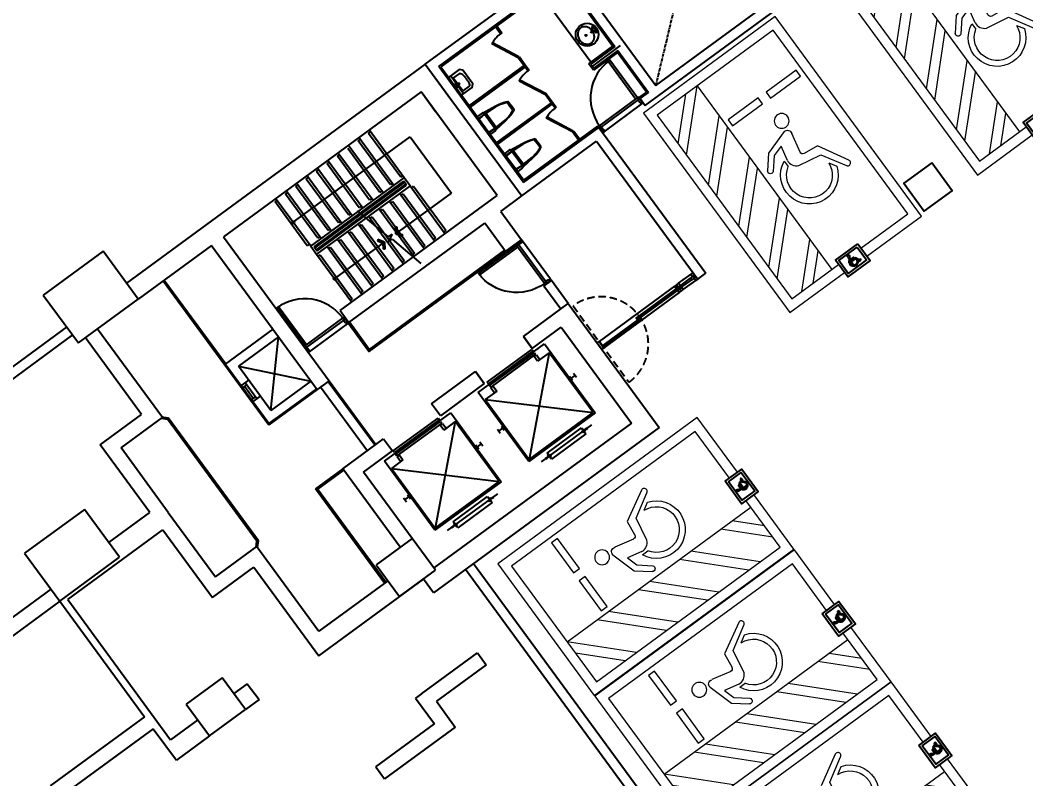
# Model space of a CAD drawing. Header units: millimetres. Extents: x 78082221 to 78451133, y -34402202 to -34172290.
# Drawn here: x 78152006 to 78172319, y -34328067 to -34312735 of the extents above; entities that cross this region are included whole.
import ezdxf

# ---------------------------------------------------------------- set-up
doc = ezdxf.new("R2010")
doc.units = ezdxf.units.MM
doc.header["$LTSCALE"] = 100
doc.header["$MEASUREMENT"] = 0
doc.header["$PDMODE"] = 1
doc.header["$PDSIZE"] = -3
doc.linetypes.add('XR-B2$0$CENTER', pattern=[2, 1.25, -0.25, 0.25, -0.25])
doc.linetypes.add('XR-B2$0$새 블럭1$0$XR-B2$0$XR-지하3층$0$XR-지하3층$0$51A1코아(1층)-1$0$HID', pattern=[2.3, 1.5, -0.8])
doc.layers.get('0').update_dxf_attribs({"color": 2, "linetype": 'CONTINUOUS'})
doc.layers.get('Defpoints').update_dxf_attribs({"color": 142, "linetype": 'CONTINUOUS'})
doc.layers.add('E-PLAN', color=115, linetype='CONTINUOUS')
doc.layers.add('Z', color=115, linetype='CONTINUOUS')
doc.styles.add('c-b2$0$맑은고딕', font='', dxfattribs={"width": 0.8})
doc.styles.add('돋움', font='', dxfattribs={"width": 0.9})
doc.styles.get('c-b2$0$맑은고딕').set_extended_font_data('Malgun Gothic')
doc.styles.get('돋움').set_extended_font_data('Dotum')
doc.dimstyles.new('c-b2$0$std_style', dxfattribs={"dimscale": 500, "dimtxt": 3, "dimasz": 1, "dimexe": 1.5, "dimexo": 2, "dimgap": 1, "dimtad": 1, "dimtoh": 1, "dimdec": 0, "dimzin": 0, "dimdsep": 46, "dimtxsty": 'c-b2$0$맑은고딕', "dimblk": 'c-b2$0$01420DDOT01', "dimcen": 2.5, "dimdle": 8, "dimclrd": 256, "dimclre": 256, "dimclrt": 256, "dimadec": 0, "dimazin": 0, "dimtfac": 1, "dimtdec": 0, "dimtix": 1, "dimtmove": 2, "dimatfit": 3, "dimldrblk": 'c-b2$0$_ClosedBlank', "dimfxl": 1, "dimtolj": 1, "dimtzin": 0, "dimlwd": -1, "dimlwe": -1, "dimarcsym": 0})

# ---------------------------------------------------------------- blocks, each defined once
blk = doc.blocks.new('XR-B2$0$XR-B1$0$XR-주상복합코어$0$84A-CORE(기준층)$0$A$C31EC7A83')
at = {"layer": 'E-PLAN'}
for p, q in [((14495, 13830), (15445, 13830)), ((14495, 13723), (15445, 13723)), ((14495, 13680), (15445, 13680))]:
    blk.add_line(p, q, dxfattribs=at)
for points in [[(14470, 13680), (14470, 13680), (14495, 13680), (14495, 13723), (14510, 13723), (14510, 13787), (14495, 13830), (14470, 13830), (14470, 13680)], [(15470, 13680), (15470, 13680), (15445, 13680), (15445, 13723), (15430, 13723), (15430, 13787), (15445, 13830), (15470, 13830), (15470, 13680)]]:
    blk.add_lwpolyline(points, dxfattribs=at)
blk.add_lwpolyline([(15445, 12730), (15405, 12730), (15405, 13680), (15445, 13680), (15445, 12730)], close=True, dxfattribs=at)
blk.add_arc((15445, 13680), 950, 180, 270, dxfattribs=at)
blk = doc.blocks.new('XR-B2$0$XR-지하3층$0$장애인 주차')
at = {"layer": 'E-PLAN', "lineweight": 5}
for p, q in [((4572, 3795), (4572, -805)), ((5572, 2795), (4572, 3795)), ((5572, 3078), (4855, 3795)), ((5572, 2045), (4572, 3045)), ((5572, 1762), (4572, 2762)), ((3689, 1485), (3600, 1888)), ((3699, 2009), (4214, 1851)), ((4214, 1851), (4443, 1569)), ((5572, 1012), (4572, 2012)), ((3992, 1503), (3925, 1810)), ((3925, 1810), (4151, 1741)), ((4151, 1741), (4355, 1493)), ((5572, 729), (4572, 1729)), ((4055, 1528), (4053, 1393)), ((3348, 969), (3257, 820)), ((5572, -21), (4572, 979)), ((5572, -304), (4572, 696)), ((5323, -805), (4572, -54)), ((5041, -805), (4572, -336))]:
    blk.add_line(p, q, dxfattribs=at)
at = {"layer": 'E-PLAN', "ltscale": 4}
for p, q in [((4165, -1005), (4165, -805)), ((4165, -805), (4165, -905))]:
    blk.add_line(p, q, dxfattribs=at)
at = {"layer": 'E-PLAN', "lineweight": 5}
for points in [[(3842, -1005), (2472, -1005), (2472, 3995), (5772, 3995), (5772, -1005), (4402, -1005)], [(3842, -805), (2672, -805), (2672, 3795), (5572, 3795), (5572, -805), (4402, -805)]]:
    blk.add_lwpolyline(points, dxfattribs=at)
for points in [[(3523, 2720), (2773, 2720), (2773, 2870), (3523, 2870)], [(4473, 2720), (3723, 2720), (3723, 2870), (4473, 2870)]]:
    blk.add_lwpolyline(points, close=True, dxfattribs=at)
for points in [[(3992, 1503, -0.343093), (3870, 1283), (3381, 1194), (3094, 715)], [(3094, 715, -1.000002), (2987, 770), (3330, 1379), (3640, 1415)]]:
    blk.add_lwpolyline(points, format="xyb", dxfattribs=at)
at = {"layer": 'E-PLAN', "ltscale": 4}
for points in [[(3842, -695), (3842, -1115), (4402, -1115), (4402, -695)], [(3892, -745), (3892, -1065), (4352, -1065), (4352, -745)]]:
    blk.add_lwpolyline(points, close=True, dxfattribs=at)
at = {"layer": 'E-PLAN'}
for points in [[(4161, -797), (4152, -916), (4058, -916), (4021, -1003), (3982, -990), (3988, -973), (4011, -981), (4046, -898), (4136, -898), (4137, -881), (4072, -881), (4072, -863), (4138, -863), (4142, -810)], [(4167, -882), (4169, -863)]]:
    blk.add_lwpolyline(points, dxfattribs=at)
at = {"layer": 'E-PLAN', "lineweight": 5}
blk.add_circle((3613, 2216), 150, dxfattribs=at)
for centre, radius, start, end in [((3682, 1922), 88.4, 79.1143, 202.3185), ((3810, 1000), 582, 198.006, 65.0949), ((3632, 1473), 57.7, 276.2786, 12.4353), ((4394, 1537), 58.8, 227.9655, 33.7904), ((3809, 1000), 462, 183.8525, 58.2396)]:
    blk.add_arc(centre, radius, start, end, dxfattribs=at)
at = {"layer": 'E-PLAN'}
for centre, radius, start, end in [((4140, -787), 22.8, 335.1173, 274.9698), ((4127, -942), 89.2, 206.535, 62.4866), ((4127, -942), 71.5, 192.8781, 56.1688)]:
    blk.add_arc(centre, radius, start, end, dxfattribs=at)
blk = doc.blocks.new('c-b2$0$01420DDOT01')
blk.add_line((-1.5, 0), (1.5, 0))
at = {"const_width": 0.5}
blk.add_lwpolyline([(-0.25, 0, 1), (0.25, 0, 1)], format="xyb", close=True, dxfattribs=at)
blk = doc.blocks.new('*D93')
at = {"layer": 'Defpoints', "color": 0, "transparency": 16777216}
for p in [(78098400, -34278459), (78092168, -34283027), (78175028, -34382978)]:
    blk.add_point(p, dxfattribs=at)
at = {"layer": 'Z', "transparency": 16777216}
for p, q in [((78097593, -34279050), (78091563, -34283471)), ((78168501, -34387143), (78092464, -34283430)), ((78174221, -34383569), (78168192, -34387990))]:
    blk.add_line(p, q, dxfattribs=at)
for p, xscale, yscale, zscale, rotation in [((78092168, -34283027), 500, 500, 500, 126.2469342978897), ((78168796, -34387546), 499.9999999999999, 499.9999999999999, 499.9999999999999, 306.2469342978897)]:
    blk.add_blockref('c-b2$0$01420DDOT01', p, dxfattribs=dict(at, xscale=xscale, yscale=yscale, zscale=zscale, rotation=rotation))
at = {"layer": 'Z', "transparency": 16777216, "insert": (78131794, -34334325), "char_height": 2250, "attachment_point": 5, "rotation": 306.2469, "style": '돋움'}
blk.add_mtext('\\A1;129600', dxfattribs=at)
blk = doc.blocks.new('c-b2$0$_ClosedBlank')
at = {"color": 0, "linetype": 'ByBlock', "lineweight": -2}
for p, q in [((-1, 0.167), (0, 0)), ((-1, 0.167), (-1, -0.167)), ((0, 0), (-1, -0.167))]:
    blk.add_line(p, q, dxfattribs=at)

msp = doc.modelspace()

# ---------------------------------------------------------------- linework, layer by layer
at = {"layer": 'Z', "ltscale": 0.5}
for p, q in [((78160188.3, -34313625.8), (78171655.1, -34305218.9)), ((78163010.9, -34311556.4), (78164843.8, -34314056.4)), ((78160459.7, -34313674.7), (78162967.9, -34311835.9)), ((78162967.9, -34311835.9), (78164017.4, -34313267.4)), ((78162961.4, -34311877.8), (78160501.7, -34313681.2)), ((78163975.4, -34313260.9), (78162961.4, -34311877.8)), ((78164631.4, -34314460.1), (78167994.5, -34311994.6)), ((78164843.8, -34314056.4), (78167561.7, -34312063.9)), ((78163491.6, -34313615.7), (78163975.4, -34313260.9)), ((78163491.6, -34313615.7), (78163975.4, -34313260.9)), ((78164017.4, -34313267.4), (78163533.5, -34313622.2)), ((78164017.4, -34313267.4), (78163533.5, -34313622.2)), ((78164070, -34313390), (78163586.2, -34313744.7)), ((78164070, -34313390), (78163586.2, -34313744.7)), ((78164076.5, -34313348), (78163592.6, -34313702.8)), ((78164076.5, -34313348), (78163592.6, -34313702.8)), ((78164655.4, -34314188.4), (78164070, -34313390)), ((78164076.5, -34313348), (78164697.3, -34314194.8)), ((78163586.2, -34313744.7), (78163491.6, -34313615.7)), ((78163586.2, -34313744.7), (78163491.6, -34313615.7)), ((78163533.5, -34313622.2), (78163592.6, -34313702.8)), ((78163533.5, -34313622.2), (78163592.6, -34313702.8)), ((78162174.4, -34316013.5), (78160459.7, -34313674.7)), ((78160501.7, -34313681.2), (78162180.9, -34315971.6)), ((78164655.4, -34314188.4), (78164502.2, -34314300.7)), ((78164528, -34314319), (78164697.3, -34314194.8)), ((78164528, -34314319), (78164631.4, -34314460.1)), ((78164776.6, -34314353.7), (78164800.8, -34314336)), ((78162180.9, -34315971.6), (78163672.9, -34314877.7)), ((78163690.6, -34314901.9), (78163672.9, -34314877.7)), ((78162174.4, -34316013.5), (78163690.6, -34314901.9)), ((78163690.6, -34314901.9), (78165851.7, -34317849.6)), ((78162139.4, -34316287.2), (78163647.5, -34315181.5)), ((78163647.5, -34315181.5), (78165690.4, -34317967.9)), ((78153682.8, -34317403.3), (78152473.1, -34318290.2)), ((78154392.3, -34318371.1), (78153682.8, -34317403.3)), ((78165690.4, -34317967.9), (78165851.7, -34317849.6)), ((78162581.7, -34318108.1, 0), (78162734.9, -34317995.7, 0)), ((78162924.6, -34318575.8), (78162581.7, -34318108.1, 0)), ((78163077.8, -34318463.5), (78162734.9, -34317995.7, 0)), ((78152473.1, -34318290.2), (78153182.6, -34319258)), ((78153182.6, -34319258), (78154392.3, -34318371.1)), ((78152946.1, -34318935.4), (78149323.1, -34321591.5)), ((78153064.4, -34319096.7), (78149441.4, -34321752.8)), ((78156472.4, -34320125.8), (78156625.6, -34320013.4)), ((78157878.5, -34320031.1), (78157072, -34320622.3)), ((78158075.2, -34320147.2), (78159021.3, -34321437.6)), ((78158228.5, -34320034.9), (78159174.5, -34321325.2)), ((78158244.6, -34320023), (78159190.6, -34321313.4)), ((78156708.9, -34320448.4), (78156862.1, -34320336)), ((78154865.8, -34320750.4), (78154998.5, -34320770.8)), ((78156821.1, -34323256.7), (78154998.5, -34320770.8)), ((78154861.2, -34320780), (78154981.7, -34320798.6)), ((78156789.5, -34323264.4), (78154981.7, -34320798.6)), ((78153305, -34322621.5), (78152095.3, -34323508.4)), ((78154014.6, -34323589.3), (78153305, -34322621.5)), ((78159922.1, -34323207.5), (78159196.2, -34323739.6)), ((78160395.1, -34323852.6), (78159922.1, -34323207.5)), ((78156771, -34323384.9), (78156789.5, -34323264.4)), ((78156800.6, -34323389.5), (78156821.1, -34323256.7)), ((78152095.3, -34323508.4), (78152804.8, -34324476.2)), ((78152804.8, -34324476.2), (78154014.6, -34323589.3)), ((78159196.2, -34323739.6), (78159669.2, -34324384.8)), ((78161160.6, -34323713), (78167108.8, -34331826.1)), ((78159669.2, -34324384.8), (78160395.1, -34323852.6)), ((78160999.3, -34323831.2), (78166829.2, -34331783.1)), ((78156083.2, -34326021.9), (78155357.4, -34326554)), ((78156556.2, -34326667.1), (78156083.2, -34326021.9)), ((78155357.4, -34326554), (78155830.4, -34327199.2)), ((78155830.4, -34327199.2), (78156556.2, -34326667.1))]:
    msp.add_line(p, q, dxfattribs=at)
at = {"layer": 'Z', "linetype": 'XR-B2$0$CENTER', "ltscale": 0.5}
msp.add_line((78164848.6, -34314053), (78165872.1, -34309759.3), dxfattribs=at)
at = {"layer": 'Z', "linetype": 'Continuous'}
for p, q in [((78162961.4, -34311877.8), (78163975.4, -34313260.9)), ((78163531.9, -34313586.1), (78162517.9, -34312203)), ((78163975.4, -34313260.9), (78163531.9, -34313586.1))]:
    msp.add_line(p, q, dxfattribs=at)
at = {"layer": 'Z'}
for p, q in [((78161606.5, -34312871.2), (78161630.7, -34312853.4)), ((78161709.8, -34313012), (78161606.5, -34312871.2)), ((78161630.7, -34312853.4), (78161734, -34312994.2)), ((78161734, -34312994.2), (78161709.8, -34313012)), ((78163580.2, -34312912.2, 0), (78163522.8, -34312963.2, 0)), ((78163522.8, -34312963.2, 0), (78163539.3, -34312985.8, 0)), ((78163539.3, -34312985.8, 0), (78163605.3, -34312946.4, 0)), ((78163579.1, -34312903, 0), (78163580.9, -34312905.5, 0)), ((78163601.7, -34312886.5, 0), (78163636.3, -34312933.7, 0)), ((78163611.9, -34312947.8, 0), (78163613.7, -34312950.3, 0)), ((78162064.5, -34313495.9), (78161533.5, -34313216.6)), ((78161548.1, -34313190.4), (78162078.5, -34313469.3)), ((78164127.6, -34313248.6), (78163563.1, -34313662.5)), ((78160188.3, -34313625.8), (78154155.8, -34318048.5)), ((78160188.3, -34313625.8), (78162139.4, -34316287.2)), ((78160188.3, -34313625.8), (78160720.4, -34314351.6)), ((78161078.2, -34314467.5), (78162207.2, -34313639.7)), ((78162225, -34313663.9), (78161095.9, -34314491.7)), ((78162078.5, -34313469.3), (78162064.5, -34313495.9)), ((78162064.5, -34313495.9), (78162088.7, -34313478.1)), ((78162183, -34313657.5), (78162064.5, -34313495.9)), ((78162088.7, -34313478.1), (78162207.2, -34313639.7)), ((78162207.2, -34313639.7), (78162225, -34313663.9)), ((78160701.9, -34313863), (78160965, -34314221.9)), ((78160889.3, -34314008.2), (78160839.3, -34314044.9)), ((78160882.2, -34314051.2), (78160845.5, -34314001.1)), ((78160943.7, -34314166), (78160853.5, -34314042.9)), ((78161074.7, -34314070), (78160943.7, -34314166)), ((78160102.2, -34314184.9), (78156110.1, -34317111.7)), ((78161639.5, -34316281.7), (78160102.2, -34314184.9)), ((78160397.8, -34314588.1), (78160102.2, -34314184.9)), ((78161095.9, -34314491.7), (78161078.2, -34314467.5)), ((78162750.6, -34314431.7), (78162774.8, -34314414)), ((78162809.5, -34314512), (78162750.6, -34314431.7)), ((78162774.8, -34314414), (78162833.7, -34314494.3)), ((78163709.9, -34314869.2, 0), (78164476.1, -34314307.4, 0)), ((78163735.4, -34314903.8, 0), (78164501.5, -34314342.1, 0)), ((78163798.6, -34314990.1, 0), (78164564.8, -34314428.4, 0)), ((78162833.7, -34314494.3), (78162809.5, -34314512)), ((78163164.3, -34314995.9), (78162633.2, -34314716.6)), ((78162647.9, -34314690.4), (78163178.3, -34314969.3)), ((78159043, -34315023.4), (78159083.3, -34314993.9)), ((78159693.4, -34315910.5), (78159043, -34315023.4)), ((78159763.3, -34315921.3), (78159053.8, -34314953.5)), ((78163178.3, -34314969.3), (78163164.3, -34314995.9)), ((78163164.3, -34314995.9), (78163188.5, -34314978.2)), ((78163285.7, -34315161.6), (78163164.3, -34314995.9)), ((78163188.5, -34314978.2), (78163309.9, -34315143.8)), ((78157521.4, -34316821), (78159880.3, -34315091.5)), ((78159343.9, -34316228.8), (78158634.4, -34315261)), ((78158833.3, -34315177.1), (78158873.6, -34315147.6)), ((78159483.7, -34316064.3), (78158833.3, -34315177.1)), ((78159553.6, -34316075), (78158844.1, -34315107.3)), ((78159880.3, -34315091.5), (78160715.5, -34316230.7)), ((78161904.9, -34315361.8), (78162149.6, -34315225.4)), ((78162155.3, -34315235.1), (78161936.6, -34315388.1)), ((78162157.8, -34315239.5), (78161970.1, -34315368.2)), ((78162149.6, -34315225.4), (78162233.8, -34315184.7)), ((78162238.5, -34315195), (78162155.3, -34315235.1)), ((78162240.5, -34315199.6), (78162157.8, -34315239.5)), ((78162233.8, -34315184.7), (78162321.4, -34315152)), ((78162324.9, -34315162.7), (78162238.5, -34315195)), ((78162326.5, -34315167.5), (78162240.5, -34315199.6)), ((78162321.4, -34315152), (78162365, -34315138.8)), ((78162385.6, -34315145.9), (78162324.9, -34315162.7)), ((78162386.6, -34315150.8), (78162326.5, -34315167.5)), ((78162365, -34315138.8), (78162409.6, -34315129.4)), ((78162386.8, -34315145.7), (78162385.6, -34315145.9)), ((78162387.2, -34315150.7), (78162386.6, -34315150.8)), ((78162388, -34315145.7), (78162386.8, -34315145.7)), ((78162387.7, -34315150.7), (78162387.2, -34315150.7)), ((78162388.3, -34315150.7), (78162387.7, -34315150.7)), ((78162389.2, -34315145.8), (78162388, -34315145.7)), ((78162388.8, -34315150.9), (78162388.3, -34315150.7)), ((78162389.4, -34315151.1), (78162388.8, -34315150.9)), ((78162390.3, -34315146.1), (78162389.2, -34315145.8)), ((78162389.9, -34315151.3), (78162389.4, -34315151.1)), ((78162390.3, -34315151.7), (78162389.9, -34315151.3)), ((78162391.4, -34315146.5), (78162390.3, -34315146.1)), ((78162390.7, -34315152.1), (78162390.3, -34315151.7)), ((78162391.1, -34315152.5), (78162390.7, -34315152.1)), ((78162448.7, -34315230.9), (78162391.1, -34315152.5)), ((78162392.5, -34315147.1), (78162391.4, -34315146.5)), ((78162393.5, -34315147.8), (78162392.5, -34315147.1)), ((78162394.3, -34315148.6), (78162393.5, -34315147.8)), ((78162395.1, -34315149.5), (78162394.3, -34315148.6)), ((78162452.7, -34315227.9), (78162395.1, -34315149.5)), ((78162409.6, -34315129.4), (78162471, -34315213.2)), ((78162506.2, -34315309.4), (78162448.7, -34315230.9)), ((78162510.2, -34315306.5), (78162452.7, -34315227.9)), ((78162532.5, -34315297.1), (78162471, -34315213.2)), ((78158413.9, -34315484.6), (78158454.3, -34315455)), ((78159064.3, -34316371.7), (78158413.9, -34315484.6)), ((78159134.2, -34316382.5), (78158424.7, -34315414.7)), ((78159274, -34316218), (78158623.6, -34315330.9)), ((78161791.9, -34315435.3), (78161791.7, -34315436.5)), ((78161791.7, -34315436.5), (78161791.7, -34315437.7)), ((78161791.7, -34315437.7), (78161791.8, -34315438.9)), ((78161791.8, -34315438.9), (78161792, -34315440.1)), ((78161792.2, -34315434.2), (78161791.9, -34315435.3)), ((78161792, -34315440.1), (78161792.4, -34315441.3)), ((78161792.7, -34315433), (78161792.2, -34315434.2)), ((78161792.4, -34315441.3), (78161792.9, -34315442.3)), ((78161793.3, -34315432), (78161792.7, -34315433)), ((78161792.9, -34315442.3), (78161793.6, -34315443.4)), ((78161794, -34315431), (78161793.3, -34315432)), ((78161793.6, -34315443.4), (78162047.8, -34315790.1)), ((78161794.8, -34315430.1), (78161794, -34315431)), ((78161795.7, -34315429.4), (78161794.8, -34315430.1)), ((78161890.9, -34315359.6), (78161795.7, -34315429.4)), ((78161959.4, -34315365.1), (78161814.3, -34315471.6)), ((78161814.3, -34315471.6), (78162027.1, -34315761.9)), ((78161828.8, -34315483), (78161828.6, -34315485.3)), ((78161828.6, -34315485.3), (78161828.7, -34315487.6)), ((78161828.7, -34315487.6), (78161829.2, -34315489.9)), ((78161829.2, -34315480.7), (78161828.8, -34315483)), ((78161830, -34315478.5), (78161829.2, -34315480.7)), ((78161829.2, -34315489.9), (78161829.9, -34315492.1)), ((78161829.9, -34315492.1), (78161830.9, -34315494.2)), ((78161831.1, -34315476.4), (78161830, -34315478.5)), ((78161832.4, -34315474.5), (78161831.1, -34315476.4)), ((78161833.9, -34315472.7), (78161832.4, -34315474.5)), ((78161936.6, -34315388.1), (78161833.9, -34315472.7)), ((78161892, -34315358.9), (78161890.9, -34315359.6)), ((78161893.2, -34315358.3), (78161892, -34315358.9)), ((78161894.4, -34315358), (78161893.2, -34315358.3)), ((78161895.7, -34315357.7), (78161894.4, -34315358)), ((78161897, -34315357.7), (78161895.7, -34315357.7)), ((78161898.3, -34315357.8), (78161897, -34315357.7)), ((78161899.6, -34315358.1), (78161898.3, -34315357.8)), ((78161900.8, -34315358.5), (78161899.6, -34315358.1)), ((78161902, -34315359.1), (78161900.8, -34315358.5)), ((78161903.1, -34315359.9), (78161902, -34315359.1)), ((78161904, -34315360.8), (78161903.1, -34315359.9)), ((78161904.9, -34315361.8), (78161904, -34315360.8)), ((78161925.6, -34315390), (78161904.9, -34315361.8)), ((78162144.8, -34315672.1), (78161936.6, -34315388.1)), ((78162172.3, -34315655.5), (78161959.4, -34315365.1)), ((78161966.7, -34315374), (78161966.6, -34315375.2)), ((78161966.6, -34315375.2), (78161966.7, -34315376.4)), ((78161966.9, -34315372.9), (78161966.7, -34315374)), ((78161966.7, -34315376.4), (78161966.9, -34315377.5)), ((78161967.3, -34315371.8), (78161966.9, -34315372.9)), ((78161966.9, -34315377.5), (78161967.2, -34315378.6)), ((78161967.2, -34315378.6), (78161967.7, -34315379.7)), ((78161967.8, -34315370.8), (78161967.3, -34315371.8)), ((78161967.7, -34315379.7), (78161968.3, -34315380.7)), ((78161968.5, -34315369.8), (78161967.8, -34315370.8)), ((78161968.3, -34315380.7), (78162064.7, -34315512.5)), ((78161969.3, -34315368.9), (78161968.5, -34315369.8)), ((78161970.1, -34315368.2), (78161969.3, -34315368.9)), ((78162353, -34315505.8), (78162416, -34315438.9)), ((78162356.4, -34315509.4), (78162419.7, -34315442.2)), ((78162362.8, -34315516.2), (78162426.9, -34315448.1)), ((78162416, -34315438.9), (78162472.5, -34315366.5)), ((78162419.7, -34315442.2), (78162476.5, -34315369.4)), ((78162426.9, -34315448.1), (78162484.5, -34315374.4)), ((78162472.5, -34315366.5), (78162506.5, -34315314.2)), ((78162476.5, -34315369.4), (78162510.8, -34315316.7)), ((78162484.5, -34315374.4), (78162510.1, -34315336.7)), ((78162506.5, -34315309.9), (78162506.2, -34315309.4)), ((78162506.7, -34315310.4), (78162506.5, -34315309.9)), ((78162506.5, -34315314.2), (78162506.7, -34315313.7)), ((78162506.9, -34315311), (78162506.7, -34315310.4)), ((78162506.7, -34315313.7), (78162506.9, -34315313.2)), ((78162507, -34315311.5), (78162506.9, -34315311)), ((78162506.9, -34315313.2), (78162507, -34315312.6)), ((78162507, -34315312.1), (78162507, -34315311.5)), ((78162507, -34315312.6), (78162507, -34315312.1)), ((78162510.1, -34315336.7), (78162532.5, -34315297.1)), ((78162510.9, -34315307.5), (78162510.2, -34315306.5)), ((78162510.8, -34315316.7), (78162511.3, -34315315.6)), ((78162511.4, -34315308.6), (78162510.9, -34315307.5)), ((78162511.3, -34315315.6), (78162511.7, -34315314.5)), ((78162511.7, -34315309.7), (78162511.4, -34315308.6)), ((78162511.9, -34315310.9), (78162511.7, -34315309.7)), ((78162511.7, -34315314.5), (78162511.9, -34315313.3)), ((78162512, -34315312.1), (78162511.9, -34315310.9)), ((78162511.9, -34315313.3), (78162512, -34315312.1)), ((78158204.3, -34315638.3), (78158244.6, -34315608.8)), ((78158854.7, -34316525.5), (78158204.3, -34315638.3)), ((78158924.5, -34316536.2), (78158215, -34315568.4)), ((78161830.9, -34315494.2), (78162010.5, -34315739.2)), ((78162027.1, -34315761.9), (78162172.3, -34315655.5)), ((78162033.6, -34315743.3), (78162144.8, -34315672.1)), ((78162064.7, -34315512.5), (78162161.4, -34315644)), ((78162159.1, -34315708.5), (78162138.4, -34315680.3)), ((78162144.8, -34315672.1), (78162356.4, -34315509.4)), ((78162159.1, -34315708.5), (78162362.8, -34315516.2)), ((78162161.4, -34315644), (78162162.2, -34315644.9)), ((78162162.2, -34315644.9), (78162163, -34315645.7)), ((78162163, -34315645.7), (78162164, -34315646.3)), ((78162164, -34315646.3), (78162165, -34315646.9)), ((78162165, -34315646.9), (78162166.1, -34315647.3)), ((78162166.1, -34315647.3), (78162167.2, -34315647.5)), ((78162167.2, -34315647.5), (78162168.4, -34315647.7)), ((78162168.4, -34315647.7), (78162169.5, -34315647.6)), ((78162169.5, -34315647.6), (78162170.7, -34315647.4)), ((78162170.7, -34315647.4), (78162171.8, -34315647.1)), ((78162171.8, -34315647.1), (78162172.9, -34315646.6)), ((78162172.9, -34315646.6), (78162173.8, -34315646)), ((78162173.8, -34315646), (78162353, -34315505.8)), ((78158505.2, -34316843.7), (78157795.7, -34315875.9)), ((78157994.6, -34315792.1), (78158034.9, -34315762.5)), ((78158645, -34316679.2), (78157994.6, -34315792.1)), ((78158714.9, -34316690), (78158005.3, -34315722.2)), ((78159733.7, -34315881), (78159693.4, -34315910.5)), ((78162010.5, -34315739.2), (78162012.1, -34315740.9)), ((78162012.1, -34315740.9), (78162013.9, -34315742.4)), ((78162013.9, -34315742.4), (78162015.8, -34315743.6)), ((78162015.8, -34315743.6), (78162018, -34315744.6)), ((78162018, -34315744.6), (78162020.2, -34315745.3)), ((78162020.2, -34315745.3), (78162022.4, -34315745.7)), ((78162022.4, -34315745.7), (78162024.7, -34315745.8)), ((78162024.7, -34315745.8), (78162027.1, -34315745.6)), ((78162027.1, -34315745.6), (78162029.3, -34315745.2)), ((78162029.3, -34315745.2), (78162031.5, -34315744.4)), ((78162031.5, -34315744.4), (78162033.6, -34315743.3)), ((78162047.8, -34315790.1), (78162048.7, -34315791.1)), ((78162048.7, -34315791.1), (78162049.6, -34315792)), ((78162049.6, -34315792), (78162050.7, -34315792.8)), ((78162050.7, -34315792.8), (78162051.9, -34315793.4)), ((78162051.9, -34315793.4), (78162053.1, -34315793.8)), ((78162053.1, -34315793.8), (78162054.4, -34315794.1)), ((78162054.4, -34315794.1), (78162055.7, -34315794.2)), ((78162055.7, -34315794.2), (78162057, -34315794.2)), ((78162057, -34315794.2), (78162058.3, -34315793.9)), ((78162058.3, -34315793.9), (78162059.5, -34315793.5)), ((78162059.5, -34315793.5), (78162060.7, -34315793)), ((78162060.7, -34315793), (78162061.8, -34315792.3)), ((78162061.8, -34315792.3), (78162157, -34315722.5)), ((78162157, -34315722.5), (78162157.9, -34315721.7)), ((78162157.9, -34315721.7), (78162158.7, -34315720.9)), ((78162158.7, -34315720.9), (78162159.5, -34315719.9)), ((78162159.8, -34315709.6), (78162159.1, -34315708.5)), ((78162159.5, -34315719.9), (78162160, -34315718.8)), ((78162160.3, -34315710.6), (78162159.8, -34315709.6)), ((78162160, -34315718.8), (78162160.5, -34315717.7)), ((78162160.7, -34315711.8), (78162160.3, -34315710.6)), ((78162160.5, -34315717.7), (78162160.8, -34315716.6)), ((78162161, -34315713), (78162160.7, -34315711.8)), ((78162160.8, -34315716.6), (78162161, -34315715.4)), ((78162161.1, -34315714.2), (78162161, -34315713)), ((78162161, -34315715.4), (78162161.1, -34315714.2)), ((78157575.2, -34316099.5), (78157615.5, -34316070)), ((78158225.6, -34316986.6), (78157575.2, -34316099.5)), ((78158295.5, -34316997.4), (78157586, -34316029.6)), ((78157784.9, -34315945.8), (78157825.2, -34315916.2)), ((78158435.3, -34316832.9), (78157784.9, -34315945.8)), ((78157876.1, -34317304.9), (78159763.3, -34315921.3)), ((78157946, -34317315.6), (78159752.5, -34315991.2)), ((78159767.3, -34316011.4), (78157960.8, -34317335.8)), ((78157990.3, -34317376.1), (78159796.9, -34316051.7)), ((78159881.5, -34316082.6), (78157994.4, -34317466.2)), ((78158005.1, -34317396.3), (78159811.6, -34316071.8)), ((78159524, -34316034.7), (78159483.7, -34316064.3)), ((78159811.6, -34316071.8), (78159752.5, -34315991.2)), ((78159811.6, -34316071.8), (78159752.5, -34315991.2)), ((78159881.5, -34316082.6), (78159763.3, -34315921.3)), ((78159881.5, -34316082.6), (78159763.3, -34315921.3)), ((78159881.5, -34316082.6), (78160591, -34317050.4)), ((78159911.1, -34316122.9), (78159951.4, -34316093.4)), ((78159911.1, -34316122.9), (78159951.4, -34316093.4)), ((78159951.4, -34316093.4), (78160601.8, -34316980.5)), ((78157365.5, -34316253.3), (78157405.8, -34316223.7)), ((78158015.9, -34317140.4), (78157365.5, -34316253.3)), ((78158085.8, -34317151.1), (78157376.3, -34316183.4)), ((78158470, -34318605.4), (78161639.5, -34316281.7)), ((78159314.3, -34316188.4), (78159274, -34316218)), ((78159388.3, -34316289.2), (78159373.5, -34316269.1)), ((78159597.9, -34316135.5), (78159583.2, -34316115.4)), ((78159593.7, -34317053.1), (78160715.5, -34316230.7)), ((78159627.5, -34316175.8), (78159642.3, -34316196)), ((78159671.8, -34316236.3), (78160381.4, -34317204.1)), ((78159701.4, -34316276.7), (78159741.7, -34316247.1)), ((78159741.7, -34316247.1), (78160392.1, -34317134.2)), ((78161712, -34316600.5), (78162139.4, -34316287.2)), ((78157155.8, -34316407), (78157196.2, -34316377.4)), ((78157806.2, -34317294.1), (78157155.8, -34316407)), ((78157876.1, -34317304.9), (78157166.6, -34316337.1)), ((78158895, -34316495.9), (78158854.7, -34316525.5)), ((78159104.7, -34316342.2), (78159064.3, -34316371.7)), ((78159178.6, -34316443), (78159163.8, -34316422.8)), ((78159208.1, -34316483.3), (78159222.9, -34316503.5)), ((78159417.8, -34316329.6), (78159432.6, -34316349.7)), ((78159462.2, -34316390.1), (78160171.7, -34317357.8)), ((78159491.7, -34316430.4), (78159532, -34316400.8)), ((78159532, -34316400.8), (78160182.4, -34317287.9)), ((78158685.3, -34316649.6), (78158645, -34316679.2)), ((78158810, -34316591.2), (78159442.2, -34317115)), ((78158968.9, -34316596.7), (78158954.1, -34316576.5)), ((78158998.4, -34316637), (78159013.2, -34316657.2)), ((78159042.8, -34316697.5), (78159752.3, -34317665.3)), ((78159072.4, -34316737.8), (78159112.7, -34316708.3)), ((78159112.7, -34316708.3), (78159763.1, -34317595.4)), ((78159252.5, -34316543.8), (78159962, -34317511.6)), ((78159282, -34316584.1), (78159322.4, -34316554.5)), ((78159322.4, -34316554.5), (78159972.8, -34317441.7)), ((78161712, -34316600.5), (78162131.8, -34317173.1)), ((78158475.6, -34316803.4), (78158435.3, -34316832.9)), ((78158549.5, -34316904.2), (78158534.7, -34316884)), ((78158647.4, -34318847.3), (78161389.4, -34316837)), ((78158759.2, -34316750.4), (78158744.4, -34316730.3)), ((78158788.8, -34316790.8), (78158803.5, -34316810.9)), ((78158833.1, -34316851.2), (78159542.6, -34317819)), ((78158862.7, -34316891.6), (78158903, -34316862)), ((78158903, -34316862), (78159553.4, -34317749.1)), ((78159593.7, -34317053.1), (78159586.8, -34316909.6)), ((78159586.8, -34316909.6), (78159612.4, -34316910.2)), ((78159612.4, -34316910.2), (78159620, -34317033.8)), ((78161809.2, -34317409.6), (78161389.4, -34316837)), ((78156110.1, -34317111.7), (78158244.6, -34320023)), ((78158056.2, -34317110.8), (78158015.9, -34317140.4)), ((78158265.9, -34316957.1), (78158225.6, -34316986.6)), ((78158339.8, -34317057.9), (78158325, -34317037.7)), ((78158369.4, -34317098.2), (78158384.2, -34317118.4)), ((78158579.1, -34316944.5), (78158593.9, -34316964.7)), ((78158623.4, -34317005), (78159332.9, -34317972.7)), ((78158653, -34317045.3), (78158693.3, -34317015.7)), ((78158693.3, -34317015.7), (78159343.7, -34317902.9)), ((78159519.5, -34317058.3), (78159439.6, -34317215.2)), ((78159442.2, -34317115), (78159519.5, -34317058.3)), ((78159593.7, -34317053.1), (78159728.5, -34317102.8)), ((78159735.6, -34317078.3), (78159620, -34317033.8)), ((78159728.5, -34317102.8), (78159735.6, -34317078.3)), ((78160601.8, -34316980.5), (78160561.5, -34317010)), ((78155868.2, -34317289), (78154392.3, -34318371.1)), ((78155868.2, -34317289), (78158002.6, -34320200.4)), ((78157846.6, -34317264.5), (78157806.2, -34317294.1)), ((78157876.1, -34317304.9), (78157994.4, -34317466.2)), ((78157946, -34317315.6), (78158005.1, -34317396.3)), ((78158130.1, -34317211.6), (78158115.4, -34317191.5)), ((78158159.7, -34317251.9), (78158174.5, -34317272.1)), ((78158204.1, -34317312.4), (78158913.6, -34318280.2)), ((78158356.5, -34317960.1), (78159364.6, -34317221)), ((78158413.7, -34317158.7), (78159123.3, -34318126.5)), ((78158443.3, -34317199), (78158483.6, -34317169.5)), ((78158483.6, -34317169.5), (78159134, -34318056.6)), ((78159229.8, -34317171.3), (78159222.7, -34317195.9)), ((78159222.7, -34317195.9), (78159338.3, -34317240.3)), ((78159364.6, -34317221), (78159229.8, -34317171.3)), ((78159345.9, -34317364), (78159338.3, -34317240.3)), ((78159364.6, -34317221), (78159371.5, -34317364.5)), ((78159439.6, -34317215.2), (78159516.9, -34317158.6)), ((78159516.9, -34317158.6), (78160101.6, -34317651)), ((78160182.4, -34317287.9), (78160142.1, -34317317.5)), ((78160392.1, -34317134.2), (78160351.8, -34317163.8)), ((78161809.2, -34317409.6), (78162131.8, -34317173.1)), ((78157994.4, -34317466.2), (78158703.9, -34318433.9)), ((78158023.9, -34317506.5), (78158064.3, -34317476.9)), ((78158064.3, -34317476.9), (78158714.7, -34318364)), ((78158233.6, -34317352.8), (78158273.9, -34317323.2)), ((78158273.9, -34317323.2), (78158924.3, -34318210.3)), ((78159371.5, -34317364.5), (78159345.9, -34317364)), ((78159972.8, -34317441.7), (78159932.4, -34317471.2)), ((78159763.1, -34317595.4), (78159722.7, -34317625)), ((78159343.7, -34317902.9), (78159303.4, -34317932.4)), ((78159553.4, -34317749.1), (78159513.1, -34317778.7)), ((78165305.4, -34318051.7), (78165555.4, -34317868.4)), ((78154892.3, -34318004.5), (78157026.8, -34320915.8)), ((78154916.5, -34317986.7), (78156158.2, -34319680.3)), ((78159134, -34318056.6), (78159093.7, -34318086.2)), ((78165224.8, -34318110.8), (78163699.9, -34319228.8)), ((78165273.4, -34318143.3), (78165240.9, -34318099)), ((78165385.3, -34318067.6), (78165546.6, -34317949.3)), ((78165400, -34318180.7), (78165650, -34317997.4)), ((78165408.9, -34318099.8), (78165570.2, -34317981.6)), ((78158924.3, -34318210.3), (78158884, -34318239.9)), ((78165319.4, -34318239.8), (78163794.5, -34319357.8)), ((78165215.9, -34318191.7), (78164506.2, -34318712)), ((78165227.7, -34318207.9), (78164518, -34318728.2)), ((78165239.6, -34318224), (78164529.9, -34318744.3)), ((78158714.7, -34318364), (78158674.3, -34318393.6)), ((78162170.5, -34319128.7), (78163077.8, -34318463.5)), ((78163077.8, -34318463.5), (78164910.8, -34320963.6)), ((78158470, -34318605.4), (78158647.4, -34318847.3)), ((78162347.9, -34319370.6), (78162932.6, -34318941.9)), ((78162932.6, -34318941.9), (78164351.7, -34320877.5)), ((78164479.3, -34318793.7), (78163830.2, -34319269.6)), ((78164491.1, -34318809.9), (78163842.1, -34319285.7)), ((78164503, -34318826), (78163853.9, -34319301.9)), ((78154878.3, -34320767.5), (78153565.7, -34318977.1)), ((78157109.8, -34318982.6), (78156150.1, -34319686.2)), ((78157222.2, -34319135.9), (78156415.7, -34319727.1)), ((78157072, -34320622.3), (78157222.2, -34319135.9)), ((78157109.8, -34318982.6), (78157084.9, -34318948.6)), ((78162347.9, -34319370.6), (78162170.5, -34319128.7)), ((78162170.5, -34319128.7), (78162347.9, -34319370.6)), ((78154459, -34320702.9), (78153323.7, -34319154.5)), ((78161258, -34320260.2), (78162596.7, -34319278.7)), ((78162596.7, -34319278.7), (78163618.8, -34320672.8)), ((78163660.2, -34319257.9), (78163699.9, -34319228.8)), ((78163660.2, -34319257.9), (78163687.3, -34319238)), ((78163660.2, -34319257.9), (78163754.8, -34319386.9)), ((78163794.5, -34319357.8), (78163699.9, -34319228.8)), ((78161438.5, -34320049.8), (78162341.7, -34319387.5)), ((78162365.4, -34319419.8), (78161462.1, -34320082)), ((78161488.1, -34320117.5), (78162391.4, -34319455.3)), ((78162415.1, -34319487.5), (78161511.8, -34320149.8)), ((78162690, -34319456.6), (78162286.5, -34321612.4)), ((78162341.7, -34319387.5), (78162365.4, -34319419.8)), ((78162385.1, -34319531.3), (78162433.5, -34319495.8)), ((78162456.1, -34319628.1), (78162385.1, -34319531.3)), ((78162391.4, -34319455.3), (78162415.1, -34319487.5)), ((78162433.5, -34319495.8), (78162504.5, -34319592.6)), ((78162690, -34319456.6), (78162456.1, -34319628.1)), ((78163576.9, -34320666.3), (78162690, -34319456.6)), ((78163794.5, -34319357.8), (78163754.8, -34319386.9)), ((78163754.8, -34319386.9), (78163791.1, -34319360.3)), ((78156415.7, -34319727.1), (78157878.5, -34320031.1)), ((78160315.6, -34320488.6), (78161202.8, -34319838.2)), ((78161380.2, -34320080.1), (78161202.8, -34319838.2)), ((78161202.8, -34319838.2), (78161380.2, -34320080.1)), ((78163103.9, -34319928.1), (78163163, -34320008.8)), ((78163214.1, -34319909.3), (78163133.4, -34319968.5)), ((78163184.5, -34319869), (78163243.6, -34319949.7)), ((78156472.4, -34320125.8), (78156553, -34320066.6)), ((78156708.9, -34320448.4), (78156472.4, -34320125.8)), ((78156501.9, -34320166.1), (78156582.6, -34320107)), ((78156542.3, -34320136.5), (78156719.6, -34320378.5)), ((78156789.5, -34320389.2), (78156553, -34320066.6)), ((78157878.5, -34320031.1), (78157072, -34320622.3)), ((78158244.6, -34320023), (78158002.6, -34320200.4)), ((78161380.2, -34320080.1), (78160493, -34320730.5)), ((78161462.1, -34320082), (78161438.5, -34320049.8)), ((78161511.8, -34320149.8), (78161488.1, -34320117.5)), ((78161514.1, -34320169.9), (78161562.5, -34320134.4)), ((78161562.5, -34320134.4), (78161633.5, -34320231.2)), ((78156679.3, -34320408), (78156760, -34320348.9)), ((78158002.6, -34320200.4), (78157026.8, -34320915.8)), ((78157990.8, -34320184.3), (78157031.1, -34320887.9)), ((78162280, -34321654.3), (78161258, -34320260.2)), ((78161633.5, -34320231.2), (78161399.6, -34320402.6)), ((78161585.1, -34320266.7), (78161514.1, -34320169.9)), ((78156708.9, -34320448.4), (78156789.5, -34320389.2)), ((78160493, -34320730.5), (78160315.6, -34320488.6)), ((78161399.6, -34320402.6), (78162286.5, -34321612.4)), ((78161399.6, -34320402.6), (78163576.9, -34320666.3)), ((78153624.3, -34321314.9), (78154459, -34320702.9)), ((78154043.6, -34321379.4), (78154878.3, -34320767.5)), ((78159362.8, -34321649.7), (78160701.5, -34320668.2)), ((78160701.5, -34320668.2), (78161723.6, -34322062.3)), ((78163618.8, -34320672.8), (78162280, -34321654.3)), ((78162286.5, -34321612.4), (78163576.9, -34320666.3)), ((78159543.3, -34321439.2), (78160446.5, -34320777)), ((78160470.2, -34320809.3), (78159566.9, -34321471.5)), ((78159592.9, -34321507), (78160496.2, -34320844.8)), ((78160519.8, -34320877), (78159616.6, -34321539.2)), ((78164910.8, -34320963.6), (78160354.2, -34324304.2)), ((78164351.7, -34320877.5), (78160359.6, -34323804.3)), ((78160794.7, -34320846.1), (78160391.3, -34323001.8)), ((78160446.5, -34320777), (78160470.2, -34320809.3)), ((78160489.9, -34320920.8), (78160538.3, -34320885.3)), ((78160560.9, -34321017.6), (78160489.9, -34320920.8)), ((78160496.2, -34320844.8), (78160519.8, -34320877)), ((78160538.3, -34320885.3), (78160609.3, -34320982.1)), ((78160794.7, -34320846.1), (78160560.9, -34321017.6)), ((78161681.6, -34322055.8), (78160794.7, -34320846.1)), ((78161724.8, -34320939.2), (78161783.9, -34321019.9)), ((78162533, -34321661), (78163549.1, -34320916)), ((78162649.9, -34321482.3), (78163343.5, -34320973.8)), ((78163343.5, -34320973.8), (78163432.2, -34321094.8)), ((78163433.6, -34320969.8), (78163463.1, -34321010.1)), ((78161644.1, -34320998.3), (78161703.3, -34321079)), ((78161673.7, -34321038.7), (78161754.3, -34320979.5)), ((78163432.2, -34321094.8), (78162738.6, -34321603.3)), ((78163393.2, -34320999.4), (78163352.9, -34321028.9)), ((78163352.9, -34321028.9), (78163382.5, -34321069.2)), ((78163382.5, -34321069.2), (78163422.8, -34321039.7)), ((78163422.8, -34321039.7), (78163393.2, -34320999.4)), ((78154626.5, -34322681.9), (78153624.3, -34321314.9)), ((78154998.5, -34322681.9), (78154043.6, -34321379.4)), ((78158521.2, -34321804.1), (78159347.9, -34321198.1)), ((78159347.9, -34321198.1), (78159525.3, -34321440)), ((78161208.6, -34321317.6), (78161267.8, -34321398.3)), ((78161318.9, -34321298.8), (78161238.2, -34321357.9)), ((78161289.3, -34321258.5), (78161348.4, -34321339.1)), ((78158940.6, -34321868.7), (78159525.3, -34321440)), ((78159566.9, -34321471.5), (78159543.3, -34321439.2)), ((78159616.6, -34321539.2), (78159592.9, -34321507)), ((78159618.9, -34321559.4), (78159667.3, -34321523.9)), ((78159689.9, -34321656.1), (78159618.9, -34321559.4)), ((78159667.3, -34321523.9), (78159738.3, -34321620.7)), ((78162619, -34321567), (78162648.6, -34321607.3)), ((78162738.6, -34321603.3), (78162649.9, -34321482.3)), ((78162659.3, -34321537.4), (78162699.7, -34321507.8)), ((78162688.9, -34321577.7), (78162659.3, -34321537.4)), ((78162729.2, -34321548.2), (78162688.9, -34321577.7)), ((78162699.7, -34321507.8), (78162729.2, -34321548.2)), ((78160384.8, -34323043.8), (78159362.8, -34321649.7)), ((78159738.3, -34321620.7), (78159504.4, -34321792.1)), ((78158521.2, -34321804.1), (78157972.8, -34322206.2)), ((78158539, -34321828.3), (78158014.8, -34322212.7)), ((78159680.1, -34323384.8), (78158521.2, -34321804.1)), ((78159922.1, -34323207.5), (78158940.6, -34321868.7)), ((78159504.4, -34321792.1), (78160391.3, -34323001.8)), ((78159504.4, -34321792.1), (78161681.6, -34322055.8)), ((78161723.6, -34322062.3), (78160384.8, -34323043.8)), ((78160391.3, -34323001.8), (78161681.6, -34322055.8)), ((78159748.9, -34322387.8), (78159808, -34322468.5)), ((78159778.5, -34322428.1), (78159859.1, -34322369)), ((78159829.6, -34322328.7), (78159888.7, -34322409.3)), ((78160637.8, -34323050.5), (78161653.9, -34322305.5)), ((78160754.7, -34322871.8), (78161448.3, -34322363.3)), ((78161448.3, -34322363.3), (78161537, -34322484.3)), ((78161498, -34322388.8), (78161457.7, -34322418.4)), ((78161527.6, -34322429.2), (78161498, -34322388.8)), ((78161538.3, -34322359.3), (78161567.9, -34322399.6)), ((78161537, -34322484.3), (78160843.4, -34322992.7)), ((78161457.7, -34322418.4), (78161487.3, -34322458.7)), ((78161487.3, -34322458.7), (78161527.6, -34322429.2)), ((78153795.8, -34323290.9), (78154626.5, -34322681.9)), ((78154998.5, -34322681.9), (78155953.4, -34323984.4)), ((78160723.8, -34322956.4), (78160753.4, -34322996.8)), ((78160843.4, -34322992.7), (78160754.7, -34322871.8)), ((78160764.1, -34322926.9), (78160804.4, -34322897.3)), ((78160793.7, -34322967.2), (78160764.1, -34322926.9)), ((78160834, -34322937.6), (78160793.7, -34322967.2)), ((78160804.4, -34322897.3), (78160834, -34322937.6)), ((78152967.2, -34324443.9), (78154886.6, -34323036.7)), ((78154886.6, -34323036.7), (78155888.8, -34324403.7)), ((78155953.4, -34323984.4), (78156788.1, -34323372.4)), ((78156788.1, -34323372.4), (78158041.6, -34325082.1)), ((78155888.8, -34324403.7), (78156723.5, -34323791.7)), ((78156723.5, -34323791.7), (78158036.1, -34325582.1)), ((78158036.1, -34325582.1), (78160153.1, -34324030)), ((78159432.7, -34324062.2), (78158041.6, -34325082.1)), ((78160354.2, -34324304.2), (78160153.1, -34324030)), ((78152627.5, -34324234.2), (78151738.4, -34324886)), ((78152804.8, -34324476.2), (78150353.2, -34326273.6)), ((78152804.8, -34324476.2), (78154516.6, -34326810.9)), ((78152967.2, -34324443.9), (78155045.5, -34327278.7)), ((78160115, -34326345.7), (78161244, -34325518)), ((78161244, -34325518), (78161421.4, -34325759.9)), ((78161421.4, -34325759.9), (78160413.3, -34326499)), ((78156593.9, -34326143.4), (78156319.7, -34326344.5)), ((78156593.9, -34326143.4), (78156830.5, -34326466)), ((78160115, -34326345.7), (78159994, -34326434.4)), ((78159994, -34326434.4), (78160375.3, -34326954.6)), ((78156830.5, -34326466), (78156556.2, -34326667.1)), ((78160413.3, -34326499), (78160794.7, -34327019.2)), ((78154516.6, -34326810.9), (78152613.3, -34328206.3)), ((78154693.9, -34327052.8), (78152790.7, -34328448.2)), ((78154693.9, -34327052.8), (78155161, -34327690)), ((78155593.9, -34326876.6), (78155045.5, -34327278.7)), ((78159189.8, -34327823.8), (78160375.3, -34326954.6)), ((78160794.7, -34327019.2), (78159367.2, -34328065.7)), ((78155830.4, -34327199.2), (78155161, -34327690)), ((78159189.8, -34327823.8), (78159367.2, -34328065.7))]:
    msp.add_line(p, q, dxfattribs=at)
at = {"layer": 'Z', "linetype": 'XR-B2$0$새 블럭1$0$XR-B2$0$XR-지하3층$0$XR-지하3층$0$51A1코아(1층)-1$0$HID'}
msp.add_line((78163173.2, -34318510.4), (78164303.5, -34320052.1), dxfattribs=at)
at = {"layer": 'Z', "linetype": 'ByBlock'}
msp.add_line((78163754.8, -34319386.9), (78163980.6, -34319221.4), dxfattribs=at)
at = {"layer": 'Z', "elevation": 0}
msp.add_lwpolyline([(78163551.9, -34312937.4, 0.0644354), (78163510.1, -34312900, 0.0917189), (78163447.8, -34312872.5, 0.1035985), (78163381.3, -34312870.6, 0.1139123), (78163325.5, -34312894.6, 0.1139123), (78163285.9, -34312940.6, 0.1035985), (78163267.6, -34313004.6, 0.0917189), (78163275.2, -34313072.2, 0.0847847), (78163308.1, -34313138, 0.0847847), (78163360.9, -34313189.2, 0.0917189), (78163423.2, -34313216.7, 0.1035985), (78163489.7, -34313218.6, 0.1139123), (78163545.5, -34313194.6, 0.1139123), (78163585.1, -34313148.6, 0.1035985), (78163603.4, -34313084.6, 0.0917189), (78163595.8, -34313017, 0.0644354), (78163572.8, -34312965.8, 0.0847847)], format="xyb", dxfattribs=at)
at = {"layer": 'Z'}
for points in [[(78162283.8, -34313744.3), (78162259.7, -34313762), (78162200.8, -34313681.7), (78162225, -34313663.9), (78162283.8, -34313744.3)], [(78162098, -34313940.4), (78162628.4, -34314219.3), (78162614.4, -34314245.9), (78162083.4, -34313966.6)], [(78162732.9, -34314407.5), (78162614.4, -34314245.9), (78162638.6, -34314228.1), (78162757.1, -34314389.8)], [(78161355, -34314611.7), (78161599.7, -34314475.3), (78161683.9, -34314434.7), (78161771.5, -34314401.9), (78161815.1, -34314388.8), (78161859.7, -34314379.4), (78161921.2, -34314463.2)], [(78161594.9, -34314922), (78161806.5, -34314759.4), (78161869.8, -34314692.2), (78161926.6, -34314619.4), (78161960.9, -34314566.6), (78161961.5, -34314565.6), (78161961.8, -34314564.4), (78161962.1, -34314563.3), (78161962.1, -34314562.1), (78161962.1, -34314560.9), (78161961.8, -34314559.7), (78161961.5, -34314558.6), (78161961, -34314557.5), (78161960.3, -34314556.5), (78161902.9, -34314477.9), (78161845.2, -34314399.5), (78161844.5, -34314398.6), (78161843.6, -34314397.8), (78161842.6, -34314397.1), (78161841.6, -34314396.5), (78161840.4, -34314396.1), (78161839.3, -34314395.8), (78161838.1, -34314395.7), (78161836.9, -34314395.7), (78161835.7, -34314395.8), (78161775.1, -34314412.7), (78161688.6, -34314445), (78161605.4, -34314485.1), (78161386.7, -34314638)], [(78161420.3, -34314618.2), (78161419.4, -34314618.9), (78161418.6, -34314619.8), (78161418, -34314620.8), (78161417.4, -34314621.8), (78161417.1, -34314622.9), (78161416.8, -34314624), (78161416.7, -34314625.2), (78161416.8, -34314626.3), (78161417, -34314627.5), (78161417.3, -34314628.6), (78161417.8, -34314629.7), (78161418.5, -34314630.6), (78161514.8, -34314762.4), (78161611.5, -34314894), (78161612.3, -34314894.9), (78161613.1, -34314895.6), (78161614.1, -34314896.3), (78161615.1, -34314896.9), (78161616.2, -34314897.3), (78161617.3, -34314897.5), (78161618.5, -34314897.6), (78161619.7, -34314897.6), (78161620.8, -34314897.4), (78161621.9, -34314897.1), (78161623, -34314896.6), (78161624, -34314896), (78161803.2, -34314755.7), (78161866.1, -34314688.9), (78161922.6, -34314616.5), (78161956.6, -34314564.2), (78161956.8, -34314563.7), (78161957, -34314563.2), (78161957.1, -34314562.6), (78161957.1, -34314562), (78161957.1, -34314561.5), (78161957, -34314560.9), (78161956.8, -34314560.4), (78161956.6, -34314559.9), (78161956.3, -34314559.4), (78161898.8, -34314480.9), (78161841.2, -34314402.5), (78161840.9, -34314402), (78161840.4, -34314401.6), (78161840, -34314401.3), (78161839.5, -34314401.1), (78161839, -34314400.9), (78161838.4, -34314400.7), (78161837.9, -34314400.7), (78161837.3, -34314400.7), (78161836.7, -34314400.7), (78161776.6, -34314417.4), (78161690.6, -34314449.6), (78161607.9, -34314489.4), (78161420.3, -34314618.2)], [(78161609.3, -34314958.5), (78161812.9, -34314766.1), (78161877, -34314698.1), (78161934.6, -34314624.4), (78161960.2, -34314586.7), (78161982.6, -34314547), (78161921.2, -34314463.2)], [(78161628, -34315217.5), (78162757.1, -34314389.8), (78162774.8, -34314414), (78161645.8, -34315241.7), (78161628, -34315217.5)], [(78161375.7, -34314640), (78161355, -34314611.7), (78161354.2, -34314610.7), (78161353.2, -34314609.8), (78161352.1, -34314609.1), (78161351, -34314608.5), (78161349.7, -34314608), (78161348.5, -34314607.8), (78161347.2, -34314607.6), (78161345.8, -34314607.7), (78161344.6, -34314607.9), (78161343.3, -34314608.3), (78161342.1, -34314608.9), (78161341, -34314609.6), (78161245.9, -34314679.4), (78161244.9, -34314680.1), (78161244.1, -34314681), (78161243.4, -34314682), (78161242.8, -34314683), (78161242.3, -34314684.1), (78161242, -34314685.3), (78161241.8, -34314686.5), (78161241.8, -34314687.7), (78161241.9, -34314688.9), (78161242.1, -34314690.1), (78161242.5, -34314691.2), (78161243.1, -34314692.3), (78161243.7, -34314693.3), (78161498, -34315040.1), (78161498.8, -34315041.1), (78161499.8, -34315042), (78161500.8, -34315042.7), (78161502, -34315043.4), (78161503.2, -34315043.8), (78161504.5, -34315044.1), (78161505.8, -34315044.2), (78161507.1, -34315044.1), (78161508.4, -34315043.9), (78161509.6, -34315043.5), (78161510.8, -34315043), (78161511.9, -34315042.3), (78161607.1, -34314972.5), (78161608, -34314971.7), (78161608.9, -34314970.8), (78161609.6, -34314969.9), (78161610.2, -34314968.8), (78161610.6, -34314967.7), (78161611, -34314966.5), (78161611.1, -34314965.3), (78161611.2, -34314964.1), (78161611.1, -34314962.9), (78161610.8, -34314961.8), (78161610.4, -34314960.6), (78161609.9, -34314959.5), (78161609.3, -34314958.5), (78161588.6, -34314930.3)], [(78161622.4, -34314905.5), (78161409.6, -34314615.1), (78161264.4, -34314721.6), (78161477.3, -34315011.9), (78161622.4, -34314905.5)], [(78161284, -34314722.7), (78161282.5, -34314724.4), (78161281.2, -34314726.4), (78161280.1, -34314728.5), (78161279.4, -34314730.7), (78161278.9, -34314732.9), (78161278.7, -34314735.3), (78161278.9, -34314737.6), (78161279.3, -34314739.9), (78161280, -34314742.1), (78161281, -34314744.2), (78161460.6, -34314989.2), (78161462.2, -34314990.9), (78161464, -34314992.4), (78161466, -34314993.6), (78161468.1, -34314994.6), (78161470.3, -34314995.3), (78161472.6, -34314995.7), (78161474.9, -34314995.8), (78161477.2, -34314995.6), (78161479.4, -34314995.1), (78161481.6, -34314994.4), (78161483.7, -34314993.3), (78161594.9, -34314922), (78161386.7, -34314638), (78161284, -34314722.7)], [(78161809.2, -34317409.6), (78159051.1, -34319431.8), (78158631.3, -34318859.2)], [(78161791.5, -34317385.4), (78159057.5, -34319389.8), (78158655.5, -34318841.4)], [(78157031.1, -34320887.9), (78156150.1, -34319686.2)], [(78157072, -34320622.3), (78156415.7, -34319727.1)], [(78157039.2, -34320882), (78157191.6, -34320770.2)], [(78159368.2, -34324109.5), (78157972.8, -34322206.2)], [(78159392.4, -34324091.8), (78158014.8, -34322212.7)]]:
    msp.add_lwpolyline(points, dxfattribs=at)
at = {"layer": 'Z', "elevation": 0}
msp.add_lwpolyline([(78163914.4, -34313541.3), (78163882.1, -34313564.9), (78164443.8, -34314331.1), (78164476.1, -34314307.4), (78163914.4, -34313541.3)], close=True, dxfattribs=at)
at = {"layer": 'Z'}
for points in [[(78160945.2, -34313746.6), (78160875.3, -34313735.9), (78160658.4, -34313894.9), (78160921.5, -34314253.8), (78161138.4, -34314094.7), (78161149.2, -34314024.9)], [(78165603, -34317907.9), (78165626.7, -34317940.2), (78165570.2, -34317981.6), (78165546.6, -34317949.3)], [(78165588, -34317912.8), (78165555.4, -34317868.4), (78165595.8, -34317838.8), (78165690.4, -34317967.9), (78165650, -34317997.4), (78165617.5, -34317953.1), (78165633.7, -34317941.2), (78165604.1, -34317900.9)], [(78165286.9, -34318195.5), (78165319.4, -34318239.8), (78165359.7, -34318210.3), (78165265.1, -34318081.3), (78165224.8, -34318110.8), (78165257.3, -34318155.2), (78165273.4, -34318143.3), (78165303, -34318183.7)], [(78165338, -34318096), (78165305.4, -34318051.7), (78165265.1, -34318081.3), (78165359.7, -34318210.3), (78165400, -34318180.7), (78165367.5, -34318136.4), (78165351.4, -34318148.2), (78165321.8, -34318107.9)], [(78165328.8, -34318108.9), (78165352.5, -34318141.2), (78165408.9, -34318099.8), (78165385.3, -34318067.6)], [(78165296, -34318182.6), (78165272.4, -34318150.3), (78165215.9, -34318191.7), (78165239.6, -34318224)], [(78164529.9, -34318744.3), (78164506.2, -34318712), (78164449.8, -34318753.4), (78164473.4, -34318785.7)], [(78164559.4, -34318784.6), (78164535.8, -34318752.4), (78164479.3, -34318793.7), (78164503, -34318826)], [(78163794.5, -34319357.8), (78163794.5, -34319357.8), (78163711.7, -34319244.9), (78163711.7, -34319244.9)], [(78163853.9, -34319301.9), (78163830.2, -34319269.6), (78163773.8, -34319311), (78163797.4, -34319343.3)]]:
    msp.add_lwpolyline(points, close=True, dxfattribs=at)
for points in [[(78160844.5, -34314030.7), (78160754.5, -34313907.9), (78160885.4, -34313811.9, -0.2728149), (78160898.5, -34313810.6, -0.0701454), (78160938.6, -34313836.5, -0.0454913), (78160967, -34313861.1, -0.0236712), (78161012.4, -34313917.2, -0.0236712), (78161052.3, -34313977.4, -0.0326796), (78161076.1, -34314024, -0.0980473), (78161079.8, -34314057.9, -0.2728149), (78161074.7, -34314070)], [(78160814.9, -34314072.8), (78160869.5, -34314029.4, 1), (78160862.2, -34314019.5), (78160804.4, -34314058.5)]]:
    msp.add_lwpolyline(points, format="xyb", dxfattribs=at)
at = {"layer": 'Z', "elevation": 0}
for points in [[(78164496.3, -34314292.7), (78164496.3, -34314292.7), (78164476.1, -34314307.4), (78164501.5, -34314342.1), (78164489.4, -34314351), (78164527.3, -34314402.6), (78164564.8, -34314428.4), (78164585, -34314413.6), (78164496.3, -34314292.7)], [(78163689.8, -34314883.9), (78163689.8, -34314883.9), (78163709.9, -34314869.2), (78163735.4, -34314903.8), (78163747.5, -34314895), (78163785.3, -34314946.6), (78163798.6, -34314990.1), (78163778.5, -34315004.9), (78163689.8, -34314883.9)]]:
    msp.add_lwpolyline(points, dxfattribs=at)
at = {"layer": 'Z', "ltscale": 0.5}
msp.add_lwpolyline([(78170416.2, -34315619.1), (78169851.7, -34316033), (78170265.5, -34316597.5), (78170830.1, -34316183.6)], close=True, dxfattribs=at)
at = {"layer": 'Z'}
for centre, radius in [((78163457.7, -34313028.3, 0), 230), ((78163435.5, -34313044.6, 0), 15), ((78160807.6, -34314033.8), 15.3), ((78160839.4, -34314077.2), 15.3), ((78160863.9, -34314026.1), 15), ((78157521.4, -34316821), 25), ((78158356.5, -34317960.1), 25)]:
    msp.add_circle(centre, radius, dxfattribs=at)
for centre, radius, start, end in [((78162064.5, -34313495.9), 600, 126.24694, 152.26164), ((78163578.1, -34312878, 0), 25, 340.30281, 272.19121), ((78163576.9, -34312908.5, 0), 5, 311.63796, 36.24701), ((78163607.8, -34312950.7, 0), 5, 36.24701, 120.85606), ((78163637.2, -34312958.7, 0), 25, 160.30281, 92.19121), ((78164476.1, -34314307.4, 0), 950, 126.24693, 216.24693), ((78162614.4, -34314245.9), 600, 126.24693, 152.26164), ((78163164.3, -34314995.9), 600, 126.24694, 152.26164)]:
    msp.add_arc(centre, radius, start, end, dxfattribs=at)
at = {"layer": 'Z', "linetype": 'XR-B2$0$새 블럭1$0$XR-B2$0$XR-지하3층$0$XR-지하3층$0$51A1코아(1층)-1$0$HID'}
msp.add_arc((78163738.3, -34319281.2), 955.8, 306.24693, 126.24693, dxfattribs=at)

# ---------------------------------------------------------------- block references
at = {"layer": 'Z', "lineweight": 5, "xscale": -1}
for p, rotation in [((78178062.3, -34309691.1), 36.2514760422943), ((78175401.1, -34311642.4), 36.2514760422943), ((78171610.5, -34314421.2), 36.2514760422943), ((78163410.8, -34319367), 126.2514760422943), ((78165372.7, -34322042.5), 126.2514760422943), ((78167324, -34324703.7), 126.2514760422943)]:
    msp.add_blockref('XR-B2$0$XR-지하3층$0$장애인 주차', p, dxfattribs=dict(at, rotation=rotation))
at = {"layer": 'Z', "extrusion": (-1.50582e-10, -1.1035e-10, -1), "zscale": -1, "rotation": 53.75306664306255}
msp.add_blockref('XR-B2$0$XR-B1$0$XR-주상복합코어$0$84A-CORE(기준층)$0$A$C31EC7A83', (-78160131.4, -34337834.4, 0), dxfattribs=at)
at = {"layer": 'Z', "rotation": 216.2469337012116}
msp.add_blockref('XR-B2$0$XR-B1$0$XR-주상복합코어$0$84A-CORE(기준층)$0$A$C31EC7A83', (78162124, -34299150.3, 0), dxfattribs=at)

# ---------------------------------------------------------------- dimensions: what is measured, and where the dimension line sits
at = {"layer": 'Z'}
dim = msp.add_linear_dim(base=(78092168.4, -34283027.1, 0), p1=(78175028, -34382977.8), p2=(78098399.8, -34278458.5), angle=126.24693, dimstyle='c-b2$0$std_style', override={"dimtxt": 4.5, "dimtxsty": '돋움'}, dxfattribs=at)
dim.commit()
dim.dimension.update_dxf_attribs({"geometry": '*D93', "text_midpoint": (78131794.2, -34334325.1, 0)})

doc.saveas('drawing.dxf')
